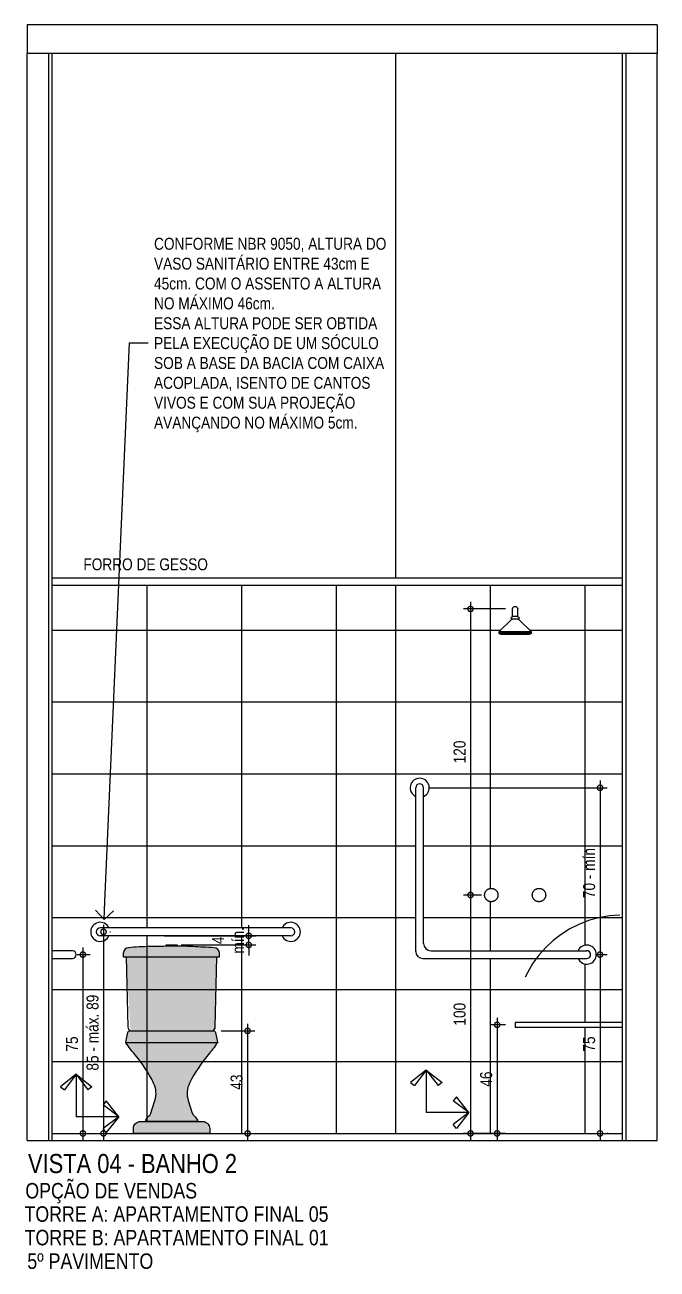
# Model space of a CAD drawing. Header units: metres. Extents: x 3 to 168, y -142 to 28.
# Drawn here: x 101.33 to 103.98, y -65.22 to -60 of the extents above; entities that cross this region are included whole.
import ezdxf
from ezdxf import colors
from ezdxf.entities.mleader import LeaderData, LeaderLine
from ezdxf.math import Vec2, Vec3

# ---------------------------------------------------------------- set-up
doc = ezdxf.new("R2010")
doc.units = ezdxf.units.M
doc.linetypes.add('DASHDOT', pattern=[1, 0.5, -0.25, 0, -0.25])
doc.linetypes.add('DASHEDX2', pattern=[1.5, 1, -0.5])
for name, color, linetype in [('ARQ-ALV ACAB', 4, 'Continuous'), ('ARQ-ALV OSSO', 5, 'Continuous'), ('ARQ-AUX1', 1, 'Continuous'), ('ARQ-AUX2', 2, 'Continuous'), ('ARQ-CERÂMICA', 7, 'Continuous'), ('ARQ-DIM', 2, 'Continuous'), ('ARQ-HID', 2, 'Continuous'), ('ARQ-PRJ', 7, 'DASHEDX2'), ('ARQ-SIM', 1, 'Continuous'), ('ARQ-TXT', 2, 'Continuous')]:
    doc.layers.add(name, color=color, linetype=linetype)
doc.styles.add('Adesa', font='ARIALN.TTF')
doc.dimstyles.new('ADESA 1-0025', dxfattribs={"dimtxt": 0.05, "dimasz": 0.045, "dimexe": 0.03, "dimexo": 0.04, "dimgap": 0.02, "dimtad": 1, "dimtoh": 1, "dimdec": 0, "dimlfac": 100, "dimzin": 4, "dimtxsty": 'Adesa', "dimblk": 'DOTSMALL', "dimcen": 1, "dimdle": 0.03, "dimclrd": 1, "dimclre": 1, "dimclrt": 256, "dimazin": 1, "dimtm": 1e-09, "dimtfac": 1, "dimtdec": 0, "dimtix": 1, "dimtmove": 2, "dimatfit": 0, "dimldrblk": 'DOTSMALL', "dimfxl": 0.8, "dimtvp": 2, "dimtolj": 1, "dimtzin": 0, "dimarcsym": 0})

# ---------------------------------------------------------------- blocks, each defined once
blk = doc.blocks.new('_DotSmall')
at = {"color": 0, "linetype": 'ByBlock', "const_width": 0.5}
blk.add_lwpolyline([(-0.0625, 0, 1), (0.0625, 0, 1)], format="xyb", close=True, dxfattribs=at)
blk = doc.blocks.new('*D305')
at = {"layer": 'ARQ-DIM', "color": 1, "lineweight": -2, "transparency": 16777216}
for p, q in [((103.0223, -63.2046), (103.7681, -63.2046)), ((103.7381, -63.1746), (103.7381, -63.9346)), ((103.7223, -63.9046), (103.7681, -63.9046))]:
    blk.add_line(p, q, dxfattribs=at)
at = {"layer": 'Defpoints', "color": 0, "transparency": 16777216}
for p in [(102.9823, -63.2046), (103.6823, -63.9046), (103.7381, -63.9046)]:
    blk.add_point(p, dxfattribs=at)
at = {"layer": 'ARQ-DIM', "color": 1, "lineweight": -2, "transparency": 16777216, "xscale": 0.045, "yscale": 0.045, "zscale": 0.045}
for p, rotation in [((103.7381, -63.2046), 90), ((103.7381, -63.9046), 270)]:
    blk.add_blockref('_DotSmall', p, dxfattribs=dict(at, rotation=rotation))
at = {"layer": 'ARQ-DIM', "transparency": 16777216, "insert": (103.6926, -63.5546), "char_height": 0.05, "attachment_point": 5, "rotation": 90, "style": 'Adesa'}
blk.add_mtext('\\A1;70 - mín.', dxfattribs=at)
blk = doc.blocks.new('*D306')
at = {"layer": 'ARQ-DIM', "color": 1, "lineweight": -2, "transparency": 16777216}
for p, q in [((103.3067, -64.1692), (103.3067, -64.6846)), ((103.3423, -64.1992), (103.2767, -64.1992)), ((103.3222, -64.6546), (103.3367, -64.6546))]:
    blk.add_line(p, q, dxfattribs=at)
at = {"layer": 'Defpoints', "color": 0, "transparency": 16777216}
for p in [(103.3823, -64.1992), (103.2822, -64.6546, 0), (103.3067, -64.6546)]:
    blk.add_point(p, dxfattribs=at)
at = {"layer": 'ARQ-DIM', "color": 1, "lineweight": -2, "transparency": 16777216, "xscale": 0.045, "yscale": 0.045, "zscale": 0.045}
for p, rotation in [((103.3067, -64.1992), 90), ((103.3067, -64.6546), 270)]:
    blk.add_blockref('_DotSmall', p, dxfattribs=dict(at, rotation=rotation))
at = {"layer": 'ARQ-DIM', "transparency": 16777216, "insert": (103.2612, -64.4269), "char_height": 0.05, "attachment_point": 5, "rotation": 90, "style": 'Adesa'}
blk.add_mtext('\\A1;46', dxfattribs=at)
blk = doc.blocks.new('*D307')
at = {"layer": 'ARQ-DIM', "color": 1, "lineweight": -2, "transparency": 16777216}
for p, q in [((103.7381, -63.8746), (103.7381, -64.6846)), ((103.7223, -63.9046), (103.7681, -63.9046)), ((103.7724, -64.6546), (103.7681, -64.6546))]:
    blk.add_line(p, q, dxfattribs=at)
at = {"layer": 'Defpoints', "color": 0, "transparency": 16777216}
for p in [(103.6823, -63.9046), (103.7324, -64.6546, 0), (103.7381, -64.6546)]:
    blk.add_point(p, dxfattribs=at)
at = {"layer": 'ARQ-DIM', "color": 1, "lineweight": -2, "transparency": 16777216, "xscale": 0.045, "yscale": 0.045, "zscale": 0.045}
for p, rotation in [((103.7381, -63.9046), 90), ((103.7381, -64.6546), 270)]:
    blk.add_blockref('_DotSmall', p, dxfattribs=dict(at, rotation=rotation))
at = {"layer": 'ARQ-DIM', "transparency": 16777216, "insert": (103.6927, -64.2796), "char_height": 0.05, "attachment_point": 5, "rotation": 90, "style": 'Adesa'}
blk.add_mtext('\\A1;75', dxfattribs=at)
blk = doc.blocks.new('chuveiro frente')
for p, q in [((-0.01, 0.0698), (-0.01, 0.0998)), ((0.01, 0.0698), (0.01, 0.0998)), ((-0.0174, 0.0566), (-0.0613, 0.0127)), ((-0.0109, 0.0698), (0.0109, 0.0698)), ((-0.0109, 0.0598), (0.0109, 0.0598)), ((0.0174, 0.0566), (0.0613, 0.0127)), ((-0.0626, 0.01), (0.0626, 0.01)), ((-0.0623, 0.005), (0.0623, 0.005)), ((-0.0549, 0), (0.0549, 0))]:
    blk.add_line(p, q)
for centre, radius, start, end in [((0, 0.0998), 0.01, 0, 180), ((-0.0109, 0.0518), 0.008, 90, 143.719), ((-0.0109, 0.0648), 0.005, 90, 270), ((0.0109, 0.0648), 0.005, 270, 90), ((0.0109, 0.0518), 0.008, 36.281, 90), ((-0.0549, 0.008), 0.008, 143.719, 270), ((0.0549, 0.008), 0.008, 270, 36.281)]:
    blk.add_arc(centre, radius, start, end)
blk = doc.blocks.new('*D308')
at = {"layer": 'ARQ-DIM', "color": 1, "lineweight": -2, "transparency": 16777216}
for p, q in [((103.3423, -62.4546), (103.1653, -62.4546)), ((103.1953, -62.4246), (103.1953, -63.6846)), ((103.2417, -63.6546), (103.1653, -63.6546))]:
    blk.add_line(p, q, dxfattribs=at)
at = {"layer": 'Defpoints', "color": 0, "transparency": 16777216}
for p in [(103.3823, -62.4546), (103.1953, -63.6546), (103.2817, -63.6546)]:
    blk.add_point(p, dxfattribs=at)
at = {"layer": 'ARQ-DIM', "color": 1, "lineweight": -2, "transparency": 16777216, "xscale": 0.045, "yscale": 0.045, "zscale": 0.045}
for p, rotation in [((103.1953, -62.4546), 90), ((103.1953, -63.6546), 270)]:
    blk.add_blockref('_DotSmall', p, dxfattribs=dict(at, rotation=rotation))
at = {"layer": 'ARQ-DIM', "transparency": 16777216, "insert": (103.1498, -63.0546), "char_height": 0.05, "attachment_point": 5, "rotation": 90, "style": 'Adesa'}
blk.add_mtext('\\A1;120', dxfattribs=at)
blk = doc.blocks.new('*D309')
at = {"layer": 'ARQ-DIM', "color": 1, "lineweight": -2, "transparency": 16777216}
for p, q in [((103.2417, -63.6546), (103.1653, -63.6546)), ((103.1953, -63.6246), (103.1953, -64.6846)), ((103.3423, -64.6546), (103.1653, -64.6546))]:
    blk.add_line(p, q, dxfattribs=at)
at = {"layer": 'Defpoints', "color": 0, "transparency": 16777216}
for p in [(103.2817, -63.6546, 0), (103.1953, -64.6546), (103.3823, -64.6546, 0)]:
    blk.add_point(p, dxfattribs=at)
at = {"layer": 'ARQ-DIM', "color": 1, "lineweight": -2, "transparency": 16777216, "xscale": 0.045, "yscale": 0.045, "zscale": 0.045}
for p, rotation in [((103.1953, -63.6546), 90), ((103.1953, -64.6546), 270)]:
    blk.add_blockref('_DotSmall', p, dxfattribs=dict(at, rotation=rotation))
at = {"layer": 'ARQ-DIM', "transparency": 16777216, "insert": (103.1498, -64.1546), "char_height": 0.05, "attachment_point": 5, "rotation": 90, "style": 'Adesa'}
blk.add_mtext('\\A1;100', dxfattribs=at)
blk = doc.blocks.new('MIST. CHUV.')
for points in [[(-0.128, 0), (-0.128, 0.0016), (-0.1277, 0.0037), (-0.1274, 0.0058), (-0.1269, 0.0079), (-0.1266, 0.0089), (-0.1262, 0.0099), (-0.1258, 0.0109), (-0.1254, 0.0118), (-0.1249, 0.0128), (-0.1244, 0.0137), (-0.1239, 0.0146), (-0.1233, 0.0155), (-0.1227, 0.0164), (-0.1221, 0.0172), (-0.1214, 0.0181), (-0.1207, 0.0189), (-0.12, 0.0196), (-0.1192, 0.0204), (-0.1184, 0.0211), (-0.1176, 0.0218), (-0.1159, 0.023), (-0.1141, 0.0242), (-0.1123, 0.0252), (-0.1113, 0.0256), (-0.1103, 0.026), (-0.1094, 0.0264), (-0.1083, 0.0267), (-0.1073, 0.027), (-0.1063, 0.0273), (-0.1053, 0.0275), (-0.1042, 0.0277), (-0.1032, 0.0278), (-0.1021, 0.0279), (-0.1011, 0.028), (-0.1, 0.028), (-0.0984, 0.028), (-0.0963, 0.0278), (-0.0942, 0.0274), (-0.0921, 0.0269), (-0.0911, 0.0266), (-0.0901, 0.0262), (-0.0891, 0.0258), (-0.0882, 0.0254), (-0.0872, 0.0249), (-0.0863, 0.0244), (-0.0854, 0.0239), (-0.0845, 0.0233), (-0.0836, 0.0227), (-0.0828, 0.0221), (-0.0819, 0.0214), (-0.0811, 0.0207), (-0.0804, 0.02), (-0.0796, 0.0192), (-0.0789, 0.0184), (-0.0782, 0.0176), (-0.077, 0.0159), (-0.0758, 0.0141), (-0.0748, 0.0123), (-0.0744, 0.0113), (-0.074, 0.0103), (-0.0736, 0.0094), (-0.0733, 0.0084), (-0.073, 0.0073), (-0.0727, 0.0063), (-0.0725, 0.0053), (-0.0723, 0.0042), (-0.0722, 0.0032), (-0.0721, 0.0021), (-0.072, 0.0011), (-0.072, 0), (-0.072, -0.0016), (-0.0722, -0.0037), (-0.0726, -0.0058), (-0.0731, -0.0079), (-0.0734, -0.0089), (-0.0738, -0.0099), (-0.0742, -0.0109), (-0.0746, -0.0118), (-0.0751, -0.0128), (-0.0756, -0.0137), (-0.0761, -0.0146), (-0.0767, -0.0155), (-0.0773, -0.0164), (-0.0779, -0.0172), (-0.0786, -0.0181), (-0.0793, -0.0189), (-0.08, -0.0196), (-0.0808, -0.0204), (-0.0816, -0.0211), (-0.0824, -0.0218), (-0.0841, -0.023), (-0.0859, -0.0242), (-0.0877, -0.0252), (-0.0887, -0.0256), (-0.0897, -0.026), (-0.0906, -0.0264), (-0.0916, -0.0267), (-0.0927, -0.027), (-0.0937, -0.0273), (-0.0947, -0.0275), (-0.0958, -0.0277), (-0.0968, -0.0278), (-0.0979, -0.0279), (-0.0989, -0.028), (-0.1, -0.028), (-0.1016, -0.028), (-0.1037, -0.0277), (-0.1058, -0.0274), (-0.1079, -0.0269), (-0.1089, -0.0266), (-0.1099, -0.0262), (-0.1109, -0.0258), (-0.1118, -0.0254), (-0.1128, -0.0249), (-0.1137, -0.0244), (-0.1146, -0.0239), (-0.1155, -0.0233), (-0.1164, -0.0227), (-0.1172, -0.0221), (-0.1181, -0.0214), (-0.1189, -0.0207), (-0.1196, -0.02), (-0.1204, -0.0192), (-0.1211, -0.0184), (-0.1218, -0.0176), (-0.123, -0.0159), (-0.1242, -0.0141), (-0.1252, -0.0123), (-0.1256, -0.0113), (-0.126, -0.0103), (-0.1264, -0.0094), (-0.1267, -0.0083), (-0.127, -0.0073), (-0.1273, -0.0063), (-0.1275, -0.0053), (-0.1277, -0.0042), (-0.1278, -0.0032), (-0.1279, -0.0021), (-0.128, -0.0011)], [(0.072, 0), (0.072, 0.0016), (0.0723, 0.0037), (0.0726, 0.0058), (0.0731, 0.0079), (0.0734, 0.0089), (0.0738, 0.0099), (0.0742, 0.0109), (0.0746, 0.0118), (0.0751, 0.0128), (0.0756, 0.0137), (0.0761, 0.0146), (0.0767, 0.0155), (0.0773, 0.0164), (0.0779, 0.0172), (0.0786, 0.0181), (0.0793, 0.0189), (0.08, 0.0196), (0.0808, 0.0204), (0.0816, 0.0211), (0.0824, 0.0218), (0.0841, 0.023), (0.0859, 0.0242), (0.0877, 0.0252), (0.0887, 0.0256), (0.0897, 0.026), (0.0906, 0.0264), (0.0917, 0.0267), (0.0927, 0.027), (0.0937, 0.0273), (0.0947, 0.0275), (0.0958, 0.0277), (0.0968, 0.0278), (0.0979, 0.0279), (0.0989, 0.028), (0.1, 0.028), (0.1016, 0.028), (0.1037, 0.0278), (0.1058, 0.0274), (0.1079, 0.0269), (0.1089, 0.0266), (0.1099, 0.0262), (0.1109, 0.0258), (0.1118, 0.0254), (0.1128, 0.0249), (0.1137, 0.0244), (0.1146, 0.0239), (0.1155, 0.0233), (0.1164, 0.0227), (0.1172, 0.0221), (0.1181, 0.0214), (0.1189, 0.0207), (0.1196, 0.02), (0.1204, 0.0192), (0.1211, 0.0184), (0.1218, 0.0176), (0.123, 0.0159), (0.1242, 0.0141), (0.1252, 0.0123), (0.1256, 0.0113), (0.126, 0.0103), (0.1264, 0.0094), (0.1267, 0.0084), (0.127, 0.0073), (0.1273, 0.0063), (0.1275, 0.0053), (0.1277, 0.0042), (0.1278, 0.0032), (0.1279, 0.0021), (0.128, 0.0011), (0.128, 0), (0.128, -0.0016), (0.1277, -0.0037), (0.1274, -0.0058), (0.1269, -0.0079), (0.1266, -0.0089), (0.1262, -0.0099), (0.1258, -0.0109), (0.1254, -0.0118), (0.1249, -0.0128), (0.1244, -0.0137), (0.1239, -0.0146), (0.1233, -0.0155), (0.1227, -0.0164), (0.1221, -0.0172), (0.1214, -0.0181), (0.1207, -0.0189), (0.12, -0.0196), (0.1192, -0.0204), (0.1184, -0.0211), (0.1176, -0.0218), (0.1159, -0.023), (0.1141, -0.0242), (0.1123, -0.0252), (0.1113, -0.0256), (0.1103, -0.026), (0.1094, -0.0264), (0.1083, -0.0267), (0.1073, -0.027), (0.1063, -0.0273), (0.1053, -0.0275), (0.1042, -0.0277), (0.1032, -0.0278), (0.1021, -0.0279), (0.1011, -0.028), (0.1, -0.028), (0.0984, -0.0279), (0.0963, -0.0277), (0.0942, -0.0274), (0.0921, -0.0269), (0.0911, -0.0266), (0.0901, -0.0262), (0.0891, -0.0258), (0.0882, -0.0254), (0.0872, -0.0249), (0.0863, -0.0244), (0.0854, -0.0239), (0.0845, -0.0233), (0.0836, -0.0227), (0.0828, -0.0221), (0.0819, -0.0214), (0.0811, -0.0207), (0.0804, -0.02), (0.0796, -0.0192), (0.0789, -0.0184), (0.0782, -0.0176), (0.077, -0.0159), (0.0758, -0.0141), (0.0748, -0.0123), (0.0744, -0.0113), (0.074, -0.0103), (0.0736, -0.0094), (0.0733, -0.0083), (0.073, -0.0073), (0.0727, -0.0063), (0.0725, -0.0053), (0.0723, -0.0042), (0.0722, -0.0032), (0.0721, -0.0021), (0.072, -0.0011)]]:
    blk.add_lwpolyline(points, close=True)
blk = doc.blocks.new('*D311')
at = {"layer": 'ARQ-DIM', "color": 1, "lineweight": -2, "transparency": 16777216}
for p, q in [((101.5708, -63.8746), (101.5708, -64.6846)), ((101.5468, -63.9046), (101.6008, -63.9046)), ((101.4823, -64.6546), (101.6008, -64.6546))]:
    blk.add_line(p, q, dxfattribs=at)
at = {"layer": 'Defpoints', "color": 0, "transparency": 16777216}
for p in [(101.5068, -63.9046), (101.4423, -64.6546, -0.0001), (101.5708, -64.6546)]:
    blk.add_point(p, dxfattribs=at)
at = {"layer": 'ARQ-DIM', "color": 1, "lineweight": -2, "transparency": 16777216, "xscale": 0.045, "yscale": 0.045, "zscale": 0.045}
for p, rotation in [((101.5708, -63.9046), 90), ((101.5708, -64.6546), 270)]:
    blk.add_blockref('_DotSmall', p, dxfattribs=dict(at, rotation=rotation))
at = {"layer": 'ARQ-DIM', "transparency": 16777216, "insert": (101.5254, -64.2796), "char_height": 0.05, "attachment_point": 5, "rotation": 90, "style": 'Adesa'}
blk.add_mtext('\\A1;75', dxfattribs=at)
blk = doc.blocks.new('_Open90')
at = {"color": 0, "linetype": 'ByBlock', "lineweight": -2}
for p, q in [((0, 0), (-1, 0)), ((-0.5, 0.5), (0, 0)), ((0, 0), (-0.5, -0.5))]:
    blk.add_line(p, q, dxfattribs=at)
blk = doc.blocks.new('*U274')
for p, q in [((-0.03, 0.0165), (0.7688, 0.0165)), ((-0.03, -0.0165), (0.7688, -0.0165))]:
    blk.add_line(p, q)
for centre, radius, start, end in [((-0.03, 0), 0.04, 24.362, 335.638), ((-0.03, 0), 0.0165, 90, 270), ((0.7688, 0), 0.04, 204.362, 155.638), ((0.7688, 0), 0.0165, 270, 90)]:
    blk.add_arc(centre, radius, start, end)
blk = doc.blocks.new('*D312')
at = {"layer": 'ARQ-DIM', "color": 1, "lineweight": -2, "transparency": 16777216}
for p, q in [((101.6571, -63.7791), (101.6571, -64.6846)), ((101.6833, -63.8091), (101.6871, -63.8091)), ((101.6833, -64.6546), (101.6871, -64.6546))]:
    blk.add_line(p, q, dxfattribs=at)
at = {"layer": 'Defpoints', "color": 0, "transparency": 16777216}
for p in [(101.6433, -63.8091), (101.6433, -64.6546, -0.0001), (101.6571, -64.6546)]:
    blk.add_point(p, dxfattribs=at)
at = {"layer": 'ARQ-DIM', "color": 1, "lineweight": -2, "transparency": 16777216, "xscale": 0.045, "yscale": 0.045, "zscale": 0.045}
for p, rotation in [((101.6571, -63.8091), 90), ((101.6571, -64.6546), 270)]:
    blk.add_blockref('_DotSmall', p, dxfattribs=dict(at, rotation=rotation))
at = {"layer": 'ARQ-DIM', "transparency": 16777216, "insert": (101.6115, -64.2319), "char_height": 0.05, "attachment_point": 5, "rotation": 90, "style": 'Adesa'}
blk.add_mtext('\\A1;85 - máx. 89', dxfattribs=at)
blk = doc.blocks.new('CP929_e')
h = blk.add_hatch(color=255)
h.dxf.hatch_style = 1
edge = h.paths.add_edge_path()
edge.add_line((-0.2008, 0.6911), (0.2008, 0.6911))
edge.add_line((0.2008, 0.6911), (0.2007, 0.706))
edge.add_arc((0.1775, 0.7059), 0.0232, 0.3738, 87.2297)
edge.add_arc((0.8026, 13.6236), 12.9097, 266.83094, 267.22967, ccw=False)
edge.add_arc((0.0251, -0.4194), 1.1548, 86.8309, 91.2023)
edge.add_arc((-0.2136, 10.9563), 10.2234, 270.68894, 271.20233, ccw=False)
edge.add_arc((-0.0771, -0.395), 1.1287, 90.6889, 95.2506)
edge.add_arc((-0.1791, 0.7056), 0.0234, 93.3635, 179.0318)
edge.add_line((-0.2025, 0.706), (-0.2026, 0.6928))
edge.add_line((-0.2026, 0.6928), (-0.2026, 0.6911))
edge.add_line((-0.2026, 0.6911), (-0.2008, 0.6911))
h = blk.add_hatch(color=255)
h.dxf.hatch_style = 1
h.paths.add_polyline_path([(0.19, 0.6911), (-0.19, 0.6911), (-0.183, 0.3966, 0.27163), (-0.1728, 0.38), (0.1728, 0.38, 0.27163), (0.183, 0.3966)])
edge = h.paths.add_edge_path()
edge.add_arc((0.1762, 0.3722), 0.0079, 11.5874, 90, ccw=False)
edge.add_line((0.1839, 0.3737), (0.1925, 0.3322))
edge.add_arc((0.19, 0.3317), 0.00247, -35.4858, 11.5874, ccw=False)
edge.add_arc((-0.451, 0.7887), 0.7897, 319.8958, 324.5139, ccw=False)
edge.add_arc((0.6061, -0.1016), 0.5923, 139.8961, 153.6351)
edge.add_arc((0.1638, 0.1176), 0.0987, 153.6351, 197.8396)
edge.add_line((0.0699, 0.0874), (0.0868, 0.0348))
edge.add_arc((0.1103, 0.0423), 0.0247, 197.8405, 235.7698)
edge.add_arc((0.0909, 0.0138), 0.00987, 34.0222, 55.7689, ccw=False)
edge.add_line((0.099, 0.0193), (0.1079, 0.0062))
edge.add_arc((0.1046, 0.0039), 0.00395, -90, 34.0313, ccw=False)
edge.add_line((0.1046, 0), (-0.1046, 0))
edge.add_arc((-0.1046, 0.0039), 0.00395, 145.9687, 270, ccw=False)
edge.add_line((-0.1079, 0.0062), (-0.099, 0.0193))
edge.add_arc((-0.0909, 0.0138), 0.00987, 124.2289, 145.9756, ccw=False)
edge.add_arc((-0.1103, 0.0423), 0.0247, 304.2311, 342.1604)
edge.add_line((-0.0868, 0.0348), (-0.0699, 0.0874))
edge.add_arc((-0.1638, 0.1176), 0.0987, 342.1604, 386.365)
edge.add_arc((-0.6061, -0.1016), 0.5923, 26.365, 40.1039)
edge.add_arc((0.451, 0.7887), 0.7897, 215.4858, 220.1038, ccw=False)
edge.add_arc((-0.19, 0.3317), 0.00247, 168.4116, 215.4849, ccw=False)
edge.add_line((-0.1925, 0.3322), (-0.1839, 0.3737))
edge.add_arc((-0.1762, 0.3722), 0.0079, 90, 168.4126, ccw=False)
edge.add_line((-0.1762, 0.38), (0.1762, 0.38))
edge = h.paths.add_edge_path()
edge.add_line((-0.19, 0.6911), (-0.183, 0.3966))
edge.add_arc((-0.1638, 0.3971), 0.0192, 181.3139, 242.1536)
edge = h.paths.add_edge_path()
edge.add_arc((-0.0018, -1.831), 2.5662, 89.9609, 93.9727)
edge.add_arc((-0.1782, 0.7056), 0.0234, 93.3635, 179.0318)
edge.add_line((-0.2016, 0.706), (-0.2017, 0.6928))
edge.add_arc((-0.1999, 0.6928), 0.00174, 180.2855, 270.6496)
edge.add_line((-0.1999, 0.6911), (-0.1971, 0.6911))
edge.add_line((-0.1971, 0.6911), (0.1971, 0.6911))
edge.add_line((0.1971, 0.6911), (0.1999, 0.6911))
edge.add_arc((0.1999, 0.6928), 0.00174, 269.3504, 359.7145)
edge.add_line((0.2017, 0.6928), (0.2016, 0.706))
edge.add_arc((0.1782, 0.7056), 0.0234, 0.9676, 86.6359)
edge.add_arc((0.0018, -1.8311), 2.5662, 86.0273, 90.0392)
for points in [[(-0.2008, 0.6911), (0.2008, 0.6911), (0.2007, 0.706, 0.398231), (0.1787, 0.729, -0.00174), (0.0889, 0.7337, 0.019076), (0.0009, 0.7352, -0.00224), (-0.0907, 0.7337, 0.019907), (-0.1804, 0.729, 0.39224), (-0.2025, 0.706), (-0.2026, 0.6928), (-0.2026, 0.6911)], [(0.1762, 0.38, -0.356146), (0.1839, 0.3737), (0.1925, 0.3322, -0.208334), (0.1921, 0.3302, -0.020153), (0.1531, 0.2799, 0.060019), (0.0754, 0.1614, 0.195307), (0.0699, 0.0874), (0.0868, 0.0348, 0.167025), (0.0964, 0.0219, -0.095174), (0.099, 0.0193), (0.1079, 0.0062, -0.601047), (0.1046, 0), (-0.1046, 0, -0.601047), (-0.1079, 0.0062), (-0.099, 0.0193, -0.095174), (-0.0964, 0.0219, 0.167025), (-0.0868, 0.0348), (-0.0699, 0.0874, 0.195307), (-0.0754, 0.1614, 0.060019), (-0.1531, 0.2799, -0.020153), (-0.1921, 0.3302, -0.208334), (-0.1925, 0.3322), (-0.1839, 0.3737, -0.356146), (-0.1762, 0.38)]]:
    blk.add_lwpolyline(points, format="xyb", close=True)
at = {"ltscale": 0.016708}
blk.add_lwpolyline([(-0.0237, 0.7353), (-0.0237, 0.7386, -0.407176), (-0.0218, 0.7406, -0.006022), (0, 0.7409, -0.006022), (0.0218, 0.7406, -0.407176), (0.0237, 0.7386), (0.0237, 0.7352)], format="xyb", dxfattribs=at)
for points in [[(-0.19, 0.6911), (-0.183, 0.3966, 0.27188), (-0.1728, 0.38)], [(0.1728, 0.38, 0.27188), (0.183, 0.3966), (0.19, 0.6911)]]:
    blk.add_lwpolyline(points, format="xyb")
for points in [[(-0.19, 0.6911), (0.19, 0.6911)], [(-0.19, 0.3317), (0.19, 0.3317)]]:
    blk.add_lwpolyline(points)
at = {"linetype": 'DASHDOT', "ltscale": 6.24726e-05}
blk.add_lwpolyline([(0.0866, 0.1829), (0.0866, 0.1829)], dxfattribs=at)
blk = doc.blocks.new('*D310')
at = {"layer": 'ARQ-DIM', "color": 1, "lineweight": -2, "transparency": 16777216}
for p, q in [((102.2608, -64.1946), (102.2608, -64.6846)), ((102.15, -64.2246), (102.2908, -64.2246)), ((101.9825, -64.6546), (102.2908, -64.6546))]:
    blk.add_line(p, q, dxfattribs=at)
at = {"layer": 'Defpoints', "color": 0, "transparency": 16777216}
for p in [(102.11, -64.2246), (101.9425, -64.6546), (102.2608, -64.6546)]:
    blk.add_point(p, dxfattribs=at)
at = {"layer": 'ARQ-DIM', "color": 1, "lineweight": -2, "transparency": 16777216, "xscale": 0.045, "yscale": 0.045, "zscale": 0.045}
for p, rotation in [((102.2608, -64.2246), 90), ((102.2608, -64.6546), 270)]:
    blk.add_blockref('_DotSmall', p, dxfattribs=dict(at, rotation=rotation))
at = {"layer": 'ARQ-DIM', "transparency": 16777216, "insert": (102.2153, -64.4396), "char_height": 0.05, "attachment_point": 5, "rotation": 90, "style": 'Adesa'}
blk.add_mtext('\\A1;43', dxfattribs=at)
blk = doc.blocks.new('*D313')
at = {"layer": 'ARQ-DIM', "color": 1, "lineweight": -2, "transparency": 16777216}
for p, q in [((101.9121, -63.8256), (102.2959, -63.8256)), ((102.2659, -63.8256), (102.2659, -63.7806)), ((102.2659, -63.8638), (102.2659, -63.8256)), ((101.9825, -63.8638), (102.2959, -63.8638)), ((102.2659, -63.8638), (102.2659, -63.9088))]:
    blk.add_line(p, q, dxfattribs=at)
at = {"layer": 'Defpoints', "color": 0, "transparency": 16777216}
for p in [(101.8721, -63.8256, 0.0001), (102.2659, -63.8256), (101.9425, -63.8638)]:
    blk.add_point(p, dxfattribs=at)
at = {"layer": 'ARQ-DIM', "color": 1, "lineweight": -2, "transparency": 16777216, "xscale": 0.045, "yscale": 0.045, "zscale": 0.045}
for p, rotation in [((102.2659, -63.8256), 270), ((102.2659, -63.8638), 90)]:
    blk.add_blockref('_DotSmall', p, dxfattribs=dict(at, rotation=rotation))
at = {"layer": 'ARQ-DIM', "transparency": 16777216, "insert": (102.1791, -63.8447), "char_height": 0.05, "attachment_point": 5, "rotation": 90, "style": 'Adesa'}
blk.add_mtext('\\A1;4 \\Pmín.', dxfattribs=at)
blk = doc.blocks.new('Seta para pag.piso')
for p, q in [((0, 0.1126), (-0.0418, 0.0796)), ((0, 0.1126), (-0.0312, 0.0715)), ((0, 0.1126), (0, 0)), ((0, 0.1126), (0.0418, 0.0795)), ((0, 0.1126), (0.0312, 0.0715)), ((-0.0418, 0.0796), (-0.0312, 0.0715)), ((0.0418, 0.0795), (0.0312, 0.0715)), ((-0.1126, 0), (-0.0795, 0.0418)), ((-0.0795, 0.0418), (-0.0715, 0.0312)), ((-0.1126, 0), (-0.0715, 0.0312)), ((-0.1126, 0), (0, 0)), ((-0.1126, 0), (-0.0796, -0.0418)), ((-0.1126, 0), (-0.0715, -0.0312)), ((-0.0796, -0.0418), (-0.0715, -0.0312))]:
    blk.add_line(p, q)
blk = doc.blocks.new('AREAS MOLHADAS')
at = {"layer": 'ARQ-CERÂMICA'}
h = blk.add_hatch(dxfattribs=at)
h.set_pattern_fill('LINE', color=256, scale=0.095)
h.set_pattern_definition([(0, (101.44235, -64.65463), (0, 0.301625), [])])
h.paths.add_polyline_path([(102.8823, -62.3546), (101.4423, -62.3546), (101.4423, -63.8881), (101.5245, -63.8881, -1), (101.5275, -63.9211), (101.4423, -63.9211), (101.4423, -64.6546), (101.7825, -64.6546), (101.7825, -64.6346, -0.414214), (101.8125, -64.6046), (102.0725, -64.6046, -0.414214), (102.1025, -64.6346), (102.1025, -64.6546), (102.8823, -64.6546)])
h.paths.add_polyline_path([(102.4056, -63.7926, -4.632624), (102.4056, -63.8256), (101.6797, -63.8256, -4.632624), (101.6797, -63.7926)], flags=16)
h.paths.add_polyline_path([(101.9643, -63.864, 0.006022), (101.9425, -63.8638, 0.006022), (101.9208, -63.864, 0.407179), (101.9189, -63.866), (101.9189, -63.8699, 0.000601), (101.9434, -63.8694, -0.004524), (101.9643, -63.868, 0.986583)], flags=16)
h.paths.add_polyline_path([(101.5772, -64.3241), (101.5772, -64.2354), (101.4731, -64.2354), (101.4731, -64.3241)], flags=24)
h.paths.add_polyline_path([(101.6633, -64.4034), (101.6633, -64.06), (101.5592, -64.06), (101.5592, -64.4034)], flags=24)
h.paths.add_polyline_path([(102.2671, -64.4829), (102.2671, -64.3942), (102.163, -64.3942), (102.163, -64.4829)], flags=24)
h.paths.add_polyline_path([(102.2729, -63.9123), (102.2729, -63.7759), (102.0854, -63.7759), (102.0854, -63.9123)], flags=24)
h = blk.add_hatch(dxfattribs=at)
h.set_pattern_fill('LINE', color=256, scale=0.125, angle=90)
h.set_pattern_definition([(90, (101.44235, -64.65463), (-0.396875, 2e-17), [])])
h.paths.add_polyline_path([(102.8823, -62.3546), (101.4423, -62.3546), (101.4423, -63.8881), (101.5245, -63.8881, -1), (101.5275, -63.9211), (101.4423, -63.9211), (101.4423, -64.6546), (101.7825, -64.6546), (101.7825, -64.6346, -0.414214), (101.8125, -64.6046), (102.0725, -64.6046, -0.414214), (102.1025, -64.6346), (102.1025, -64.6546), (102.8823, -64.6546)])
h.paths.add_polyline_path([(102.4056, -63.8256), (101.6797, -63.8256, -4.632624), (101.6797, -63.7926), (102.4056, -63.7926, -4.632624)], flags=16)
h.paths.add_polyline_path([(101.9434, -63.8694, -0.004524), (101.9643, -63.868, 0.986583), (101.9643, -63.864, 0.006022), (101.9425, -63.8638, 0.006022), (101.9208, -63.864, 1.488388), (101.9209, -63.8699, 0.000551)], flags=16)
h.paths.add_polyline_path([(101.5772, -64.3241), (101.5772, -64.2354), (101.4731, -64.2354), (101.4731, -64.3241)], flags=24)
h.paths.add_polyline_path([(101.6633, -64.4034), (101.6633, -64.06), (101.5592, -64.06), (101.5592, -64.4034)], flags=24)
h.paths.add_polyline_path([(102.2671, -64.4829), (102.2671, -64.3942), (102.163, -64.3942), (102.163, -64.4829)], flags=24)
h.paths.add_polyline_path([(102.2729, -63.9123), (102.2729, -63.7759), (102.0854, -63.7759), (102.0854, -63.9123)], flags=24)
h = blk.add_hatch(dxfattribs=at)
h.set_pattern_fill('LINE', color=256, scale=0.095)
h.set_pattern_definition([(0, (102.88233, -64.65463), (0, 0.301625), [])])
h.paths.add_polyline_path([(103.8323, -62.3546), (103.0555, -62.3546), (102.8823, -62.3546), (102.8823, -64.6546), (103.8323, -64.6546), (103.8323, -64.2092), (103.3823, -64.2092), (103.3823, -64.1892), (103.8323, -64.1892)])
h.paths.add_polyline_path([(103.4412, -62.5618), (103.3235, -62.5618, -0.614488), (103.3165, -62.5481), (103.3637, -62.5011, -0.238782), (103.3706, -62.4976, -1), (103.3706, -62.4868), (103.3716, -62.4868), (103.3716, -62.4546, -1), (103.3931, -62.4546), (103.3931, -62.4868), (103.3941, -62.4868, -1), (103.3941, -62.4976, -0.159108), (103.3992, -62.4992), (103.4463, -62.5462, -0.725464)], flags=16)
h.paths.add_polyline_path([(102.9988, -63.2411), (102.9988, -63.8581, 0.414214), (103.0288, -63.8881), (103.6459, -63.8881, -4.632624), (103.6459, -63.9211), (102.9958, -63.9211, -0.414214), (102.9658, -63.8911), (102.9658, -63.2411, -4.632624)], flags=16)
h.paths.add_polyline_path([(103.5098, -63.6608), (103.5075, -63.6675), (103.5032, -63.6736), (103.4975, -63.6784), (103.4908, -63.6816), (103.4834, -63.6828), (103.4761, -63.6821), (103.4694, -63.6798), (103.4633, -63.6755), (103.4585, -63.6698), (103.4554, -63.6631), (103.4541, -63.6557), (103.4548, -63.6484), (103.4572, -63.6417), (103.4615, -63.6356), (103.4672, -63.6308), (103.4739, -63.6277), (103.4812, -63.6264), (103.4885, -63.6271), (103.4952, -63.6295), (103.5013, -63.6338), (103.5061, -63.6395), (103.5093, -63.6462), (103.5105, -63.6535)], flags=16)
h.paths.add_polyline_path([(103.3098, -63.6608), (103.3075, -63.6675), (103.3032, -63.6736), (103.2975, -63.6784), (103.2908, -63.6816), (103.2834, -63.6828), (103.2762, -63.6821), (103.2694, -63.6798), (103.2633, -63.6755), (103.2585, -63.6698), (103.2554, -63.6631), (103.2541, -63.6557), (103.2548, -63.6484), (103.2572, -63.6417), (103.2615, -63.6356), (103.2672, -63.6308), (103.2739, -63.6277), (103.2812, -63.6264), (103.2885, -63.6271), (103.2952, -63.6295), (103.3014, -63.6338), (103.3062, -63.6395), (103.3093, -63.6462), (103.3106, -63.6535)], flags=16)
h.paths.add_polyline_path([(103.7443, -63.679), (103.7443, -63.428), (103.6403, -63.428), (103.6403, -63.679)], flags=24)
h.paths.add_polyline_path([(103.313, -64.4702), (103.313, -64.3815), (103.2089, -64.3815), (103.2089, -64.4702)], flags=24)
h.paths.add_polyline_path([(103.7445, -64.3241), (103.7445, -64.2354), (103.6404, -64.2354), (103.6404, -64.3241)], flags=24)
h.paths.add_polyline_path([(103.2016, -63.1166), (103.2016, -62.996), (103.0975, -62.996), (103.0975, -63.1166)], flags=24)
h.paths.add_polyline_path([(103.2016, -64.2166), (103.2016, -64.096), (103.0975, -64.096), (103.0975, -64.2166)], flags=24)
h = blk.add_hatch(dxfattribs=at)
h.set_pattern_fill('LINE', color=256, scale=0.125, angle=90)
h.set_pattern_definition([(90, (102.88233, -64.65463), (-0.396875, 2e-17), [])])
h.paths.add_polyline_path([(103.8323, -62.3546), (103.0555, -62.3546), (102.8823, -62.3546), (102.8823, -64.6546), (103.8323, -64.6546), (103.8323, -64.2092), (103.3823, -64.2092), (103.3823, -64.1892), (103.8323, -64.1892)])
h.paths.add_polyline_path([(103.4412, -62.5618), (103.3235, -62.5618, -0.614488), (103.3165, -62.5481), (103.3672, -62.4976), (103.3706, -62.4976, -1), (103.3706, -62.4868), (103.3716, -62.4868), (103.3716, -62.4546, -1), (103.3931, -62.4546), (103.3931, -62.4868), (103.3941, -62.4868, -1), (103.3941, -62.4976, -0.159108), (103.3992, -62.4992), (103.4511, -62.551), (103.4495, -62.551, -0.490314)], flags=16)
h.paths.add_polyline_path([(102.9988, -63.2411), (102.9988, -63.8581, 0.414214), (103.0288, -63.8881), (103.6459, -63.8881, -4.632624), (103.6459, -63.9211), (102.9958, -63.9211, -0.414214), (102.9658, -63.8911), (102.9658, -63.2411, -4.632624)], flags=16)
h.paths.add_polyline_path([(103.4927, -63.628), (103.5017, -63.6338), (103.5081, -63.6424), (103.5109, -63.6535), (103.5089, -63.665), (103.5032, -63.674), (103.4946, -63.6804), (103.4834, -63.6832), (103.472, -63.6812), (103.463, -63.6755), (103.4565, -63.6669), (103.4537, -63.6557), (103.4557, -63.6443), (103.4615, -63.6353), (103.4701, -63.6288), (103.4812, -63.626)], flags=16)
h.paths.add_polyline_path([(103.3096, -63.663), (103.3045, -63.6726), (103.2958, -63.6799), (103.285, -63.683), (103.274, -63.6819), (103.2644, -63.6768), (103.2571, -63.6681), (103.254, -63.6573), (103.255, -63.6463), (103.2602, -63.6367), (103.2688, -63.6294), (103.2796, -63.6263), (103.2907, -63.6273), (103.3003, -63.6325), (103.3076, -63.6411), (103.3107, -63.6519)], flags=16)
h.paths.add_polyline_path([(103.7443, -63.679), (103.7443, -63.428), (103.6403, -63.428), (103.6403, -63.679)], flags=24)
h.paths.add_polyline_path([(103.313, -64.4702), (103.313, -64.3815), (103.2089, -64.3815), (103.2089, -64.4702)], flags=24)
h.paths.add_polyline_path([(103.7445, -64.3241), (103.7445, -64.2354), (103.6404, -64.2354), (103.6404, -64.3241)], flags=24)
h.paths.add_polyline_path([(103.2016, -63.1166), (103.2016, -62.996), (103.0975, -62.996), (103.0975, -63.1166)], flags=24)
h.paths.add_polyline_path([(103.2016, -64.2166), (103.2016, -64.096), (103.0975, -64.096), (103.0975, -64.2166)], flags=24)
at = {"layer": 'ARQ-DIM'}
h = blk.add_hatch(color=255, dxfattribs=at)
h.dxf.hatch_style = 1
edge = h.paths.add_edge_path()
edge.add_line((101.8125, -64.6046), (102.0725, -64.6046))
edge.add_arc((102.0725, -64.6346), 0.03, 0, 90, ccw=False)
edge.add_line((102.1025, -64.6346), (102.1025, -64.6546))
edge.add_line((102.1025, -64.6546), (101.7825, -64.6546))
edge.add_line((101.7825, -64.6546), (101.7825, -64.6346))
edge.add_arc((101.8125, -64.6346), 0.03, 90, 180, ccw=False)
at = {"layer": 'ARQ-ALV ACAB'}
for p, q in [((101.4423, -64.6846, 0), (101.4423, -60.1246, 0)), ((103.8323, -64.6846, 0), (103.8323, -60.1246, 0)), ((101.4423, -64.6546, 0), (103.8323, -64.6546, 0))]:
    blk.add_line(p, q, dxfattribs=at)
at = {"layer": 'ARQ-ALV OSSO'}
for p, q in [((101.3373, -64.6846, 0), (101.3373, -60.1246, 0)), ((101.4273, -64.6846, 0), (101.4273, -60.1246, 0)), ((103.8473, -64.6846, 0), (103.8473, -60.1246, 0)), ((103.9773, -64.6846, 0), (103.9773, -60.1246, 0)), ((101.3373, -64.6846, 0), (103.9773, -64.6846, 0))]:
    blk.add_line(p, q, dxfattribs=at)
at = {"layer": 'ARQ-AUX1'}
for p, q in [((101.4423, -62.3246, 0), (103.8323, -62.3246, 0)), ((101.4423, -62.3546, 0), (103.8323, -62.3546, 0))]:
    blk.add_line(p, q, dxfattribs=at)
at = {"layer": 'ARQ-AUX1', "elevation": 0}
blk.add_lwpolyline([(103.0555, -62.3546), (103.8323, -62.3546)], dxfattribs=at)
at = {"layer": 'ARQ-AUX2'}
for p, q in [((103.9773, -60.0046, 0), (101.3373, -60.0046, 0)), ((103.9773, -60.1246, 0), (101.3373, -60.1246, 0)), ((102.8823, -62.3246, 0), (102.8823, -60.1246, 0)), ((102.8823, -64.6546, 0), (102.8823, -62.3546, 0))]:
    blk.add_line(p, q, dxfattribs=at)
at = {"layer": 'ARQ-AUX2', "elevation": 0}
for points in [[(101.3373, -60.0046), (101.3373, -60.1246)], [(103.9773, -60.0046), (103.9773, -60.1246)]]:
    blk.add_lwpolyline(points, dxfattribs=at)
blk.add_lwpolyline([(101.8125, -64.6046), (102.0725, -64.6046, -0.414214), (102.1025, -64.6346), (102.1025, -64.6546), (101.7825, -64.6546), (101.7825, -64.6346, -0.414214)], format="xyb", close=True, dxfattribs=at)
at = {"layer": 'ARQ-HID'}
for p, q in [((102.9658, -63.8911, 0), (102.9658, -63.2046, 0)), ((102.9988, -63.8581, 0), (102.9988, -63.2046, 0)), ((102.9958, -63.9211, 0), (103.6823, -63.9211, 0)), ((103.0288, -63.8881, 0), (103.6823, -63.8881, 0))]:
    blk.add_line(p, q, dxfattribs=at)
at = {"layer": 'ARQ-HID', "elevation": 0}
blk.add_lwpolyline([(101.4423, -63.9211), (101.5275, -63.9211, 0.913215), (101.5275, -63.8881), (101.4423, -63.8881)], format="xyb", dxfattribs=at)
at = {"layer": 'ARQ-HID', "color": 1, "elevation": 0}
blk.add_lwpolyline([(103.3823, -64.2092), (103.8323, -64.2092), (103.8323, -64.1892), (103.3823, -64.1892)], close=True, dxfattribs=at)
at = {"layer": 'ARQ-HID'}
for centre, radius, start, end in [((102.9823, -63.2046, 0), 0.04, 294.362, 245.638), ((102.9823, -63.2046, 0), 0.0165, 0, 180), ((103.0288, -63.8581, 0), 0.03, 180, 270), ((103.6823, -63.9046, 0), 0.04, 204.362, 155.638), ((102.9958, -63.8911, 0), 0.03, 180, 270), ((103.6823, -63.9046, 0), 0.0165, 270, 90)]:
    blk.add_arc(centre, radius, start, end, dxfattribs=at)
at = {"layer": 'ARQ-PRJ', "ltscale": 0.5}
blk.add_arc((103.8326, -64.1893, 0), 0.4502, 91.4304, 179.9874, dxfattribs=at)
at = {"layer": 'ARQ-AUX2'}
for name, p in [('MIST. CHUV.', (103.3823, -63.6546, 0)), ('CP929_e', (101.9425, -64.6046, 0))]:
    blk.add_blockref(name, p, dxfattribs=at)
at = {"layer": 'ARQ-CERÂMICA', "xscale": 1.58230973583663, "yscale": 1.58230973583663, "zscale": 1.58230973583663, "rotation": 270}
for p in [(103.0101, -64.5674), (101.5425, -64.5846)]:
    blk.add_blockref('Seta para pag.piso', p, dxfattribs=at)
at = {"layer": 'ARQ-HID', "xscale": -1.073188977311633, "yscale": 1.073188977311633, "zscale": 1.073188977311633}
blk.add_blockref('chuveiro frente', (103.3823, -62.5618, 0), dxfattribs=at)
at = {"layer": 'ARQ-HID', "rotation": 180}
blk.add_blockref('*U274', (102.4121, -63.8091, 0.0001), dxfattribs=at)
at = {"layer": 'ARQ-TXT', "style": 'Adesa'}
for s, height, p in [('FORRO DE GESSO', 0.05, (101.5728, -62.2924, 108.9697)), ('OPÇÃO DE VENDAS', 0.065, (101.3294, -64.9275, 217.9394)), ('TORRE A: APARTAMENTO FINAL 05', 0.065, (101.326, -65.0253, 108.9697)), ('TORRE B: APARTAMENTO FINAL 01', 0.065, (101.3267, -65.1241, 217.9394)), ('5º PAVIMENTO', 0.065, (101.3379, -65.2229, 326.909))]:
    blk.add_text(s, height=height, dxfattribs=at).set_placement(p)
at = {"layer": 'ARQ-TXT', "ltscale": 0.5, "style": 'Adesa'}
blk.add_text('VISTA 04 - BANHO 2', height=0.08, dxfattribs=at).set_placement((101.3407, -64.8209, 0))
at = {"layer": 'ARQ-DIM'}
for base, p1, p2, picture, middle in [((103.1953, -63.6546, 0), (103.3823, -62.4546, 0), (103.2817, -63.6546, 0), '*D308', (103.1498, -63.0546, 0)), ((103.1953, -64.6546), (103.2817, -63.6546, 0), (103.3823, -64.6546, 0), '*D309', (103.1498, -64.1546)), ((101.5708, -64.6546, 0), (101.5068, -63.9046, 0), (101.4423, -64.6546, -0.0001), '*D311', (101.5254, -64.2796, 0)), ((103.7381, -64.6546, 0), (103.6823, -63.9046, 0), (103.7324, -64.6546, 0), '*D307', (103.6927, -64.2796, 0)), ((102.2608, -64.6546, 0), (102.11, -64.2246, 0), (101.9425, -64.6546, 0), '*D310', (102.2153, -64.4396, 0)), ((103.3067, -64.6546, 0), (103.3823, -64.1992, 0), (103.2822, -64.6546, 0), '*D306', (103.2612, -64.4269, 0))]:
    dim = blk.add_linear_dim(base=base, p1=p1, p2=p2, angle=90, dimstyle='ADESA 1-0025', dxfattribs=at)
    dim.commit()
    dim.dimension.update_dxf_attribs({"geometry": picture, "text_midpoint": middle})
dim = blk.add_linear_dim(base=(103.7381, -63.9046, 0), p1=(102.9823, -63.2046, 0), p2=(103.6823, -63.9046, 0), angle=90, text='<> - mín.', dimstyle='ADESA 1-0025', override={"dimtxsty": 'Adesa'}, dxfattribs=at)
dim.commit()
dim.dimension.update_dxf_attribs({"geometry": '*D305', "text_midpoint": (103.6926, -63.5546, 0)})
for base, p1, p2, text, picture, middle in [((102.2659, -63.8256, 0), (101.9425, -63.8638, 0), (101.8721, -63.8256, 0.0001), '<> \\Pmín.', '*D313', (102.1791, -63.8447, 0)), ((101.6571, -64.6546, 0.0001), (101.6433, -63.8091, 0.0001), (101.6433, -64.6546, 0), '<> - máx. 89', '*D312', (101.6115, -64.2319, 0.0001))]:
    dim = blk.add_linear_dim(base=base, p1=p1, p2=p2, angle=90, text=text, dimstyle='ADESA 1-0025', dxfattribs=at)
    dim.commit()
    dim.dimension.update_dxf_attribs({"geometry": picture, "text_midpoint": middle})
at = {"layer": 'ARQ-SIM'}
ml = blk.add_multileader_mtext('Standard', dxfattribs=at)
ml.set_content('CONFORME NBR 9050, ALTURA DO VASO SANITÁRIO ENTRE 43cm E 45cm. COM O ASSENTO A ALTURA NO MÁXIMO 46cm.\\PESSA ALTURA PODE SER OBTIDA PELA EXECUÇÃO DE UM SÓCULO SOB A BASE DA BACIA COM CAIXA ACOPLADA, ISENTO DE CANTOS VIVOS E COM SUA PROJEÇÃO AVANÇANDO NO MÁXIMO 5cm.', color=2, style='Adesa')
ml.set_leader_properties(color=256)
ml.set_arrow_properties(name='OPEN90')
ml.build(insert=Vec2(0, 0))
ml.multileader.update_dxf_attribs({"text_left_attachment_type": 2, "text_right_attachment_type": 2, "dogleg_length": 0.2, "arrow_head_size": 0.075})
ctx = ml.context
ctx.base_point, ctx.char_height, ctx.arrow_head_size, ctx.landing_gap_size, ctx.plane_origin = Vec3(101.8439, -61.3388, 0.0001), 0.05, 0.075, 0.025, Vec3(101.2812, -62.0706, 0.0001)
ctx.left_attachment, ctx.right_attachment = 2, 2
notes = []
notes.append((ctx, [(0, (1, 1, 0), (101.7664, -61.3388, 0.0001), (1, 0), 0.0775, [(0, [(101.6596, -63.7574, 0.0001)], 0, [])])]))
ctx.mtext.insert, ctx.mtext.width, ctx.mtext.flow_direction = Vec3(101.8689, -60.8978, 0.0001), 1.043137, 5
for ctx, leaders in notes:
    for number, flags, end, landing, length, lines in leaders:
        leader = LeaderData()
        leader.index, (leader.has_last_leader_line, leader.has_dogleg_vector, leader.attachment_direction) = number, flags
        leader.last_leader_point, leader.dogleg_vector, leader.dogleg_length = Vec3(end), Vec3(landing), length
        for number, points, colour, breaks in lines:
            line = LeaderLine()
            line.index, line.vertices, line.color, line.breaks = number, Vec3.list(points), colors.encode_raw_color(colour), breaks
            leader.lines.append(line)
        ctx.leaders.append(leader)

msp = doc.modelspace()

# ---------------------------------------------------------------- block references
msp.add_blockref('AREAS MOLHADAS', (0, 0))

doc.saveas('drawing.dxf')
